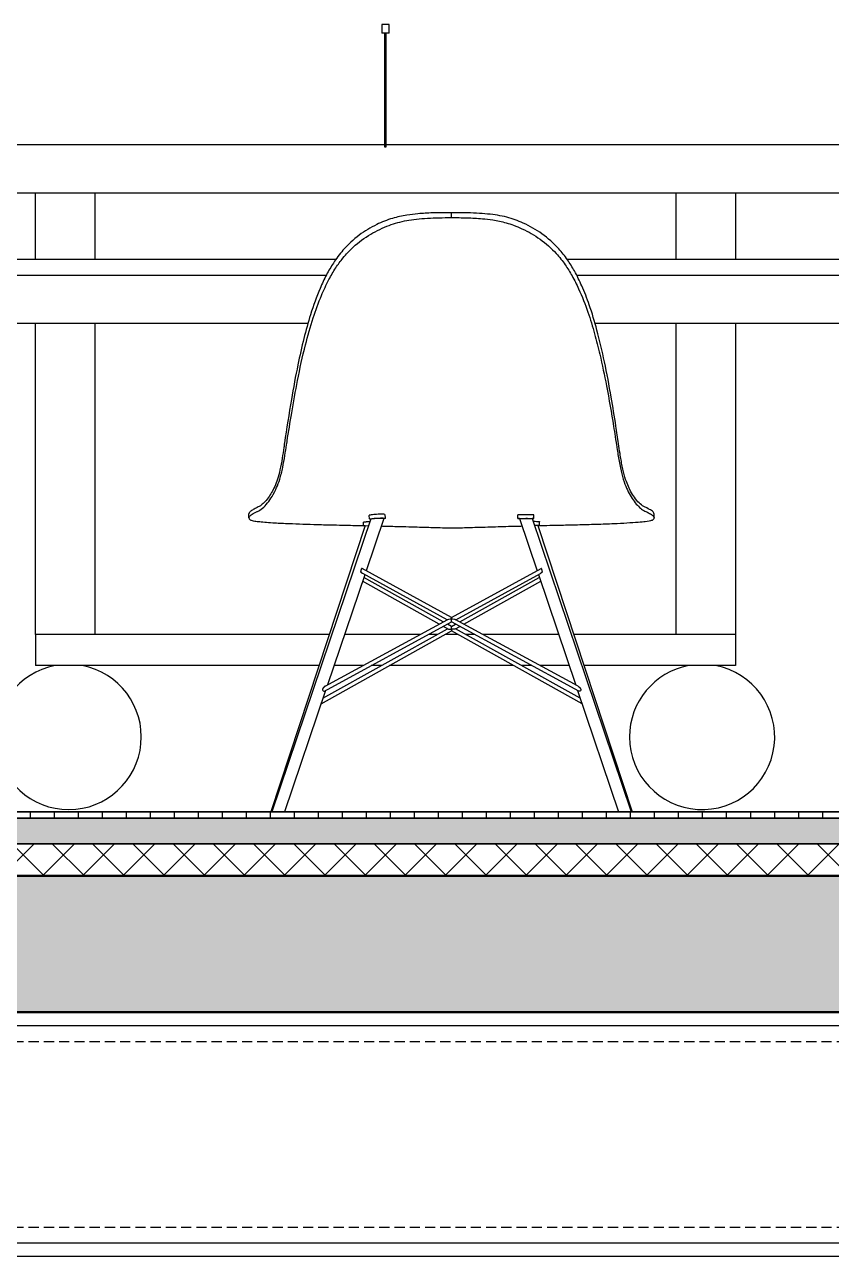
# Model space of a CAD drawing. Header units: millimetres. Extents: x 0 to 18896, y 0 to 22137.
# Drawn here: x 14775 to 15783, y 16255 to 17793 of the extents above; entities that cross this region are included whole.
import ezdxf

# ---------------------------------------------------------------- set-up
doc = ezdxf.new("R2010")
doc.units = ezdxf.units.MM
doc.linetypes.add('DASHED', pattern=[19.05, 12.7, -6.35])
for name, color, linetype in [('Background_0', 7, 'Continuous'), ('Boundary_Floor_ Ceramic Tiles', 7, 'Continuous'), ('Boundary_Insulation_ Extruded Polystyrene', 42, 'Continuous'), ('Boundary_Screed', 7, 'Continuous'), ('Fill_Concrete_ Reinforced', 85, 'Continuous'), ('Fill_Floor_ Ceramic Tiles', 251, 'Continuous'), ('Fill_Insulation_ Extruded Polystyrene', 42, 'Continuous'), ('Fill_Screed', 251, 'Continuous')]:
    doc.layers.add(name, color=color, linetype=linetype)
for name, color, linetype, lineweight in [('Background_Concrete_ Reinforced', 7, 'Continuous', 9), ('Background_Floor_ Ceramic Tiles', 7, 'Continuous', 9), ('Background_Insulation_ Extruded Polystyrene', 7, 'Continuous', 9), ('Background_Screed', 7, 'Continuous', 9), ('Boundary_Concrete_ Reinforced', 99, 'Continuous', 50)]:
    doc.layers.add(name, color=color, linetype=linetype, lineweight=lineweight)
doc.layers.add('BIM_ROOM_LINES', color=7, linetype='Continuous', plot=False)

# ---------------------------------------------------------------- blocks, each defined once
blk = doc.blocks.new('Section Plane (1)__section__MainBuilding.dwg__param__0%7Cnone', base_point=(21562.4, -14674.7))
at = {"layer": 'Fill_Concrete_ Reinforced', "extrusion": (4.08328e-31, -1.88221e-28, -1)}
h = blk.add_hatch(dxfattribs=at)
h.set_pattern_fill('CONCRETE1', color=256, scale=10, angle=15, style=0)
h.set_pattern_definition([(15, (-21562.4, -14674.7), (143.684, 248.8682), [25.4, -177.8]), (105, (-21562.4, -14674.7), (-248.8682, 143.684), [25.4, -177.8]), (150, (-21537.87, -14668.13), (-196.2761, -52.592), [35.921, -251.4472]), (15, (-21567.45, -14557.73), (143.684, 248.8682), [25.4, -177.8]), (60, (-21551.9, -14566.71), (-52.592, 196.2761), [17.9605, -269.4077]), (150, (-21551.9, -14566.71), (-196.2761, -52.592), [17.9605, -269.4077]), (15, (-21507, -14488.94), (143.684, 248.8682), [35.921, -167.279]), (60, (-21507, -14488.94), (-52.592, 196.2761), [25.4, -261.9682]), (150, (-21472.3, -14479.64), (-196.2761, -52.592), [25.4, -261.9682]), (105, (-21440.6, -14589.48), (-248.8682, 143.684), [25.4, -177.8]), (60, (-21440.61, -14589.48), (-52.592, 196.2761), [17.9605, -269.4077]), (150, (-21431.63, -14573.93), (-196.2761, -52.592), [17.9605, -269.4077]), (15, (-21551.01, -14619.07), (143.684, 248.8682), [12.7, -170.18]), (15, (-21416.95, -14530.55), (143.684, 248.8682), [12.7, -170.18]), (105, (-21484.86, -14522.45), (-248.8682, 143.684), [12.7, -170.18]), (150, (-21430.75, -14626.28), (-196.2761, -52.592), [17.9605, -269.4077]), (150, (-21552.77, -14514.35), (-196.2761, -52.592), [17.9605, -269.4077]), (60, (-21487.65, -14585.65), (-52.592, 196.2761), [17.9605, -269.4077]), (105, (-21501.5, -14632.1), (-248.8682, 143.684), [3.175, -200.025]), (105, (-21514.5, -14546.83), (-248.8682, 143.684), [3.175, -200.025]), (105, (-21431.53, -14488.44), (-248.8682, 143.684), [3.175, -200.025]), (105, (-21400.52, -14591.89), (-248.8682, 143.684), [3.175, -200.025])])
h.paths.add_polyline_path([(-21382.4, -1924.7), (-6434.4, -1924.7), (-6434.4, -1754.7), (-21242.4, -1754.7), (-21382.4, -1754.7)])
at = {"layer": 'Fill_Floor_ Ceramic Tiles', "extrusion": (-3.37819e-32, -4.48506e-26, -1)}
h = blk.add_hatch(dxfattribs=at)
h.set_pattern_fill('_USER', color=256, scale=30, angle=90, style=0, pattern_type=0)
h.set_pattern_definition([(90, (-21562.4, -14674.708), (-30, -1e-13), [])])
h.paths.add_polyline_path([(-6434.4, -1674.7), (-21242.4, -1674.7), (-21242.4, -1682.7), (-6434.4, -1682.7)])
at = {"layer": 'Fill_Insulation_ Extruded Polystyrene', "extrusion": (-3.37819e-32, -3.28422e-27, -1)}
h = blk.add_hatch(dxfattribs=at)
h.set_pattern_fill('INSULATION', color=256, scale=10, style=0)
h.set_pattern_definition([(45, (-21562.4, -14674.71), (-25.14472, 25.14472), []), (135, (-21562.4, -14674.71), (-25.14472, -25.14472), [])])
h.paths.add_polyline_path([(-6434.4, -1714.7), (-21242.4, -1714.7), (-21242.4, -1754.7), (-6434.4, -1754.7)])
at = {"layer": 'Fill_Screed', "extrusion": (-3.37819e-32, -2.71274e-27, -1)}
h = blk.add_hatch(dxfattribs=at)
h.set_pattern_fill('SCREED', color=256, scale=10, angle=15, style=0)
h.set_pattern_definition([(15, (-21562.4, -14674.71), (457.8203, 254.15265), [-63.5, 0, -190.5, 0]), (15, (-21564.04, -14668.57), (457.8203, 254.15265), [-25.4, 0, -88.9, 0, -45.72, 0, -190.5, 0]), (15, (-21565.69, -14662.44), (457.8203, 254.15265), [-12.7, 0, -63.5, 0, -63.5, 0, -139.7, 0, -45.72, 0]), (15, (-21567.33, -14656.31), (457.8203, 254.15265), [-45.72, 0, -203.2, 0]), (15, (-21568.97, -14650.17), (457.8203, 254.15265), [-152.4, 0, -152.4, 0]), (15, (-21570.62, -14644.04), (457.8203, 254.15265), [-215.9, 0]), (15, (-21572.26, -14637.91), (457.8203, 254.15265), [-63.5, 0, -279.4, 0]), (15, (-21573.9, -14631.77), (457.8203, 254.15265), [-88.9, 0, -50.8, 0]), (15, (-21575.55, -14625.64), (457.8203, 254.15265), [-127, 0]), (15, (-21578.84, -14613.37), (457.8203, 254.15265), [-17.78, 0, -190.5, 0, -114.3, 0]), (15, (-21580.48, -14607.24), (457.8203, 254.15265), [-25.4, 0, -2.54, 0, -63.5, 0]), (15, (-21582.12, -14601.1), (457.8203, 254.15265), [-12.7, 0, -165.1, 0, -190.5, 0]), (15, (-21583.77, -14594.97), (457.8203, 254.15265), [-127, 0]), (15, (-21585.41, -14588.84), (457.8203, 254.15265), [-63.5, 0, -266.7, 0]), (15, (-21588.7, -14576.57), (457.8203, 254.15265), [-304.8, 0]), (15, (-21590.34, -14570.44), (457.8203, 254.15265), [-63.5, 0, -5.08, 0, -88.9, 0]), (15, (-21591.98, -14564.3), (457.8203, 254.15265), [-17.78, 0, -127, 0, -50.8, 0, -88.9, 0, -101.6, 0]), (15, (-21593.63, -14558.17), (457.8203, 254.15265), [-38.1, 0, -50.8, 0, -127, 0, -5.08, 0, -63.5, 0]), (15, (-21595.27, -14552.04), (457.8203, 254.15265), [-127, 0])])
h.paths.add_polyline_path([(-6434.4, -1682.7), (-21242.4, -1682.7), (-21242.4, -1714.7), (-6434.4, -1714.7)])
at = {"linetype": 'DASHED'}
for p, q in [((18143, -932.7), (18143, -926.5)), ((14871.4, -1961.3), (20982.4, -1961.3)), ((14871.4, -2193.1), (20982.4, -2193.1))]:
    blk.add_line(p, q, dxfattribs=at)
blk.add_line((2834.4, -1674.7), (21730.4, -1674.7))
blk.add_line((2834.4, -1674.7), (21730.4, -1674.7))
at = {"layer": 'Background_0'}
for p, q in [((18064.9, -691.7), (18055.9, -691.7)), ((18055.9, -691.7), (18055.9, -702.5)), ((18064.9, -702.5), (18064.9, -691.7)), ((18059.3, -702.5), (18055.9, -702.5)), ((18061.5, -702.5), (18059.3, -702.5)), ((18059.3, -702.5), (18059.3, -844.1)), ((18064.9, -702.5), (18061.5, -702.5)), ((18061.5, -844.1), (18061.5, -702.5)), ((18059.3, -841.7), (16690.4, -841.7)), ((18059.3, -844.1), (18061.5, -844.1)), ((19430.4, -841.7), (18061.5, -841.7)), ((16690.4, -901.7), (19430.4, -901.7)), ((17623.1, -984.7), (17623.1, -901.7)), ((17697.6, -984.7), (17697.6, -901.7)), ((18423.2, -901.7), (18423.2, -984.7)), ((18497.7, -901.7), (18497.7, -984.7)), ((17487.4, -984.7), (17998.5, -984.7)), ((18287.4, -984.7), (18798.5, -984.7)), ((17499.5, -1004.7), (17986.4, -1004.7)), ((18299.5, -1004.7), (18786.4, -1004.7)), ((17963.6, -1064.7), (17522.4, -1064.7)), ((17623.1, -1453.1), (17623.1, -1064.7)), ((17697.6, -1453.1), (17697.6, -1064.7)), ((18763.6, -1064.7), (18322.4, -1064.7)), ((18423.2, -1064.7), (18423.2, -1453.1)), ((18497.7, -1064.7), (18497.7, -1453.1)), ((17889.9, -1307.5), (17889.9, -1302.5)), ((18040.4, -1308.9), (18040.2, -1304.5)), ((18060.3, -1308), (18060.1, -1303.4)), ((18225.8, -1308.4), (18225.8, -1303.9)), ((18245.8, -1308.4), (18245.8, -1303.9)), ((18396, -1307.5), (18396, -1302.5)), ((18035.1, -1317.3), (17917.2, -1674.7)), ((18042.3, -1308.8), (17918.5, -1674.7)), ((18033.1, -1317.4), (18032.9, -1312.9)), ((18033.1, -1317.4), (18039.5, -1317.1)), ((18035.1, -1317.3), (18035.1, -1317.3)), ((18058.4, -1308.2), (18036.2, -1373.7)), ((18227.9, -1308.5), (18250, -1373.6)), ((18243.7, -1308.4), (18367.6, -1674.7)), ((18250.8, -1317), (18368.7, -1674.7)), ((18252.9, -1316.9), (18252.9, -1312.4)), ((18034.6, -1378.5), (17988, -1516.1)), ((18143, -1431.8), (18031.2, -1371)), ((18137.7, -1434.7), (18032, -1377.2)), ((18132.7, -1437.4), (18033.4, -1382)), ((18143, -1431.8), (18255, -1370.9)), ((18148.2, -1434.7), (18254.2, -1377)), ((18153.2, -1437.4), (18252.7, -1381.9)), ((18251.6, -1378.4), (18298.2, -1516.3)), ((18127.5, -1440.2), (18031.8, -1386.8)), ((18158.4, -1440.2), (18254.4, -1386.7)), ((17984.3, -1523.8), (18143, -1437.5)), ((17985.1, -1517.7), (18138.3, -1434.4)), ((18138.2, -1446.1), (18132.7, -1443.1)), ((18143, -1443.1), (18137.9, -1440.3)), ((18143, -1434.7), (18143, -1433.8)), ((18301.9, -1524), (18143, -1437.5)), ((18143, -1443.1), (18148, -1440.3)), ((18143, -1445.7), (18143, -1443.1)), ((18143, -1446.7), (18143, -1445.7)), ((18301.1, -1517.8), (18147.7, -1434.4)), ((18147.8, -1446.1), (18153.2, -1443.1)), ((17697.6, -1453.1), (17623.1, -1453.1)), ((17623.1, -1453.1), (17623.1, -1492)), ((17990.3, -1453.1), (17623.1, -1453.1)), ((17980.1, -1539.6), (18143, -1448.8)), ((17982.4, -1532.6), (18137.8, -1446)), ((18103.9, -1453.1), (18009.3, -1453.1)), ((18125, -1453.1), (18114.3, -1453.1)), ((18150.7, -1453.1), (18135.3, -1453.1)), ((18143, -1446.7), (18143, -1448.8)), ((18306.2, -1539.8), (18143, -1448.8)), ((18303.8, -1532.7), (18148.1, -1446)), ((18171.6, -1453.1), (18160.9, -1453.1)), ((18276.8, -1453.1), (18182.1, -1453.1)), ((18497.7, -1453.1), (18295.7, -1453.1)), ((18497.7, -1453.1), (18423.2, -1453.1)), ((18497.7, -1453.1), (18497.7, -1492)), ((17977.5, -1492), (17623.1, -1492)), ((18032.4, -1492), (17996.2, -1492)), ((18055.3, -1492), (18042.8, -1492)), ((18220.4, -1492), (18065.5, -1492)), ((18243.1, -1492), (18230.7, -1492)), ((18290, -1492), (18253.6, -1492)), ((18497.7, -1492), (18308.5, -1492)), ((17985.7, -1523.1), (17934.4, -1674.7)), ((18300.6, -1523.2), (18351.8, -1674.7)), ((14871.4, -1941.4), (20982.4, -1941.4)), ((14871.4, -2213), (20982.4, -2213)), ((20982.4, -2229.7), (14871.4, -2229.7))]:
    blk.add_line(p, q, dxfattribs=at)
for centre, radius, start, end in [((18057.2, -1319.5), 16.4, 80.6382, 91.8221), ((18233.3, -1447.3, 0), 143.7, 89.0027, 92.9917), ((17664.7, -1581.1), 90.7, 100.7166, 79.2834), ((18456.1, -1581.1), 90.7, 180, 79.2834), ((18456.1, -1581.1), 90.7, 100.7166, 180), ((17983.6, -1521.9), 2.01, 195.6774, 242.7041), ((17983.6, -1522.3), 1.63, 236.4682, 296.1677)]:
    blk.add_arc(centre, radius, start, end, dxfattribs=at)
at = {"layer": 'Background_0', "extrusion": (0, 0, -1)}
for centre, radius, start, end in [((-18246.9, -1365.7), 13.5, 223.916, 237.2651), ((-18302.6, -1522.1), 1.99, 195.5709, 243.4486)]:
    blk.add_arc(centre, radius, start, end, dxfattribs=at)
for centre, major_axis, ratio, start_param, end_param in [((18050.4, -1308.5), (-9.99, -0.45), 0.069694, 0.002953, 3.141584), ((18050.4, -1308.5), (-9.99, -0.45), 0.069694, 5.674171, 6.283177), ((18050.4, -1308.5), (-9.99, -0.45), 0.069694, 6.283177, 6.286139), ((18050.4, -1308.5), (-8.01, -0.3), 0.068313, 0.024145, 0.668976), ((18050.4, -1308.5), (-8.01, -0.3), 0.068313, 0.668976, 2.309457), ((18050.4, -1308.5), (-8.01, -0.3), 0.068313, 8.592642, 9.449264), ((18050.4, -1308.5), (-9.99, -0.45), 0.069694, 3.144546, 3.804795), ((18050.4, -1308.5), (-9.99, -0.45), 0.069694, 3.141584, 3.144546), ((18242.9, -1316.9), (10, 0), 0.044485, 5.081654, 6.283185), ((18242.9, -1316.9), (7.91, -0.04), 0.044833, 5.191739, 5.433654), ((18242.9, -1316.9), (7.91, -0.04), 0.044833, 5.433654, 6.267698), ((18242.9, -1316.9), (10, 0), 0.044485, 0, 0.645933), ((18143, -1446), (-4.96, 0), 0.150863, 4.364201, 4.712389), ((18143, -1446), (-4.96, 0), 0.150863, 3.406298, 4.364201)]:
    blk.add_ellipse(centre, major_axis=major_axis, ratio=ratio, start_param=start_param, end_param=end_param, dxfattribs=at)
at = {"layer": 'Background_0', "extrusion": (1.81899e-13, -3.61657e-19, -1)}
for start_param, end_param in [(6.283185, 7.853825), (5.617433, 6.283185), (1.570639, 3.141592), (3.141592, 3.790223)]:
    blk.add_ellipse((18235.8, -1308.4), major_axis=(-10, 0), ratio=0.02531, start_param=start_param, end_param=end_param, dxfattribs=at)
at = {"layer": 'Background_0', "extrusion": (-3.25231e-13, -9.41481e-16, -1)}
for start_param, end_param in [(3.145516, 3.990811), (3.990811, 5.491922), (5.491922, 6.275773)]:
    blk.add_ellipse((18235.8, -1308.4), major_axis=(7.91, 0.02), ratio=0.025509, start_param=start_param, end_param=end_param, dxfattribs=at)
at = {"layer": 'Background_0', "extrusion": (3.67063e-13, -4.42831e-18, -1)}
for start_param, end_param in [(0.326861, 1.222532), (1.222532, 1.57072)]:
    blk.add_ellipse((18143, -1434.7), major_axis=(-4.96, 0), ratio=0.184074, start_param=start_param, end_param=end_param, dxfattribs=at)
at = {"layer": 'Background_0', "extrusion": (-3.67007e-13, 4.42763e-18, -1)}
for start_param, end_param in [(4.712313, 5.0605), (5.0605, 5.956324)]:
    blk.add_ellipse((18143, -1434.7), major_axis=(4.96, 0), ratio=0.184074, start_param=start_param, end_param=end_param, dxfattribs=at)
at = {"layer": 'Background_0'}
for start_param, end_param in [(0.264708, 1.222609), (1.222609, 1.570796)]:
    blk.add_ellipse((18143, -1446), major_axis=(-4.96, 0), ratio=0.150863, start_param=start_param, end_param=end_param, dxfattribs=at)
for points, degree, knots in [([(18143, -926.5), (18135.1, -926.5), (18127.2, -926.6), (18113.2, -927), (18107.1, -927.4), (18096.5, -928.3), (18091.9, -928.8), (18081.1, -930.5), (18075.1, -931.8), (18065.7, -934.6), (18062.4, -935.7), (18055.9, -938.3), (18052.6, -939.8), (18041.8, -945.1), (18034.5, -949.5), (18020.2, -960.1), (18013.5, -966.4), (18003, -978.4), (17999.1, -983.7), (17992.3, -994.1), (17989.4, -999), (17983.9, -1009.6), (17981.2, -1015.3), (17974.3, -1031.6), (17970.4, -1042.6), (17963.8, -1063.6), (17961, -1073.5), (17955.8, -1094.3), (17953.3, -1105.3), (17948.1, -1130.6), (17945.4, -1145.2), (17939.9, -1177.6), (17937, -1196.1), (17934, -1216.1), (17933.8, -1218), (17932.8, -1224.3), (17932.2, -1228.8), (17930.6, -1238.1), (17929.7, -1243), (17927.7, -1251.8), (17926.6, -1255.7), (17924.4, -1262.7), (17923.3, -1265.5), (17920.8, -1271.1), (17919.5, -1273.6), (17916.7, -1278.4), (17915.3, -1280.6), (17912.2, -1284.8), (17910.6, -1286.8), (17907.3, -1290.1), (17905.7, -1291.4), (17902.3, -1293.7), (17900.6, -1294.4), (17897.2, -1296.1), (17895.5, -1297), (17892.7, -1298.7), (17891.6, -1299.6), (17890.2, -1301.1), (17889.9, -1301.8), (17889.9, -1302.5)], 3, [383.276474, 383.276474, 383.276474, 383.276474, 402.629116, 402.629116, 417.630739, 417.630739, 429.10082, 429.10082, 444.569207, 444.569207, 453.604736, 453.604736, 462.491732, 462.491732, 484.954589, 484.954589, 509.767044, 509.767044, 527.669428, 527.669428, 542.736363, 542.736363, 559.281878, 559.281878, 588.879086, 588.879086, 614.52004, 614.52004, 642.359306, 642.359306, 678.38647, 678.38647, 723.538373, 723.538373, 728.333133, 728.333133, 739.920419, 739.920419, 752.979127, 752.979127, 764.482615, 764.482615, 774.763256, 774.763256, 785.406674, 785.406674, 797.069569, 797.069569, 811.047364, 811.047364, 826.942014, 826.942014, 847.219667, 847.219667, 875.408378, 875.408378, 910.089673, 910.089673, 946.041088, 946.041088, 946.041088, 946.041088]), ([(17889.9, -1307.5), (17889.9, -1307.3), (17890, -1307), (17890.3, -1305.9), (17891.2, -1304.9), (17894.1, -1302.8), (17895.9, -1301.7), (17899, -1300.2), (17899.5, -1300), (17900.2, -1299.7), (17900.2, -1299.6), (17900.4, -1299.5), (17900.6, -1299.5), (17902.5, -1298.5), (17904.6, -1297.4), (17908.9, -1293.8), (17911, -1291.7), (17915, -1286.7), (17916.9, -1284), (17920.8, -1277.6), (17922.7, -1274), (17925.9, -1266.6), (17927.2, -1263.2), (17929.8, -1254.7), (17931, -1249.7), (17933.1, -1239.7), (17934, -1234.7), (17935.5, -1225.2), (17936.2, -1220.6), (17937, -1215.3), (17937.2, -1214), (17937.5, -1212.5), (17937.5, -1212.1), (17939.4, -1200.1), (17941.3, -1188.2), (17945.6, -1163.1), (17948, -1149.4), (17953.6, -1121.2), (17956.8, -1106.2), (17963.4, -1080.2), (17966.6, -1068.9), (17973.3, -1048.4), (17976.7, -1038.9), (17983.3, -1023.1), (17986.4, -1016.4), (17992.4, -1005), (17995.3, -1000.1), (18001.2, -991.1), (18004.2, -987), (18011.3, -978.3), (18015.6, -973.7), (18026.9, -963.4), (18034.1, -958), (18049.3, -949), (18057, -945.4), (18068.6, -941.1), (18072.2, -939.9), (18079.5, -937.9), (18083.2, -937), (18094.5, -934.9), (18103, -933.9), (18117.8, -933.1), (18122.5, -932.9), (18132.5, -932.7), (18137.7, -932.7), (18143, -932.7)], 3, [0, 0, 0, 0, 16.774971, 16.774971, 78.782286, 78.782286, 129.035123, 129.035123, 139.52557, 139.52557, 140.802083, 140.802083, 143.146292, 143.146292, 175.510169, 175.510169, 202.074531, 202.074531, 223.753634, 223.753634, 245.593825, 245.593825, 262.461404, 262.461404, 283.362263, 283.362263, 302.915278, 302.915278, 320.195287, 320.195287, 325.39416, 325.39416, 326.720673, 326.720673, 375.039401, 375.039401, 430.312959, 430.312959, 491.824223, 491.824223, 539.65434, 539.65434, 581.064169, 581.064169, 611.255714, 611.255714, 635.153464, 635.153464, 656.499014, 656.499014, 683.150826, 683.150826, 721.179013, 721.179013, 756.455978, 756.455978, 771.557062, 771.557062, 786.801083, 786.801083, 817.142405, 817.142405, 831.261399, 831.261399, 847.018802, 847.018802, 847.018802, 847.018802]), ([(18396, -1302.5), (18396, -1302.2), (18396, -1301.9), (18395.5, -1300.7), (18394.5, -1299.7), (18391.4, -1297.5), (18389.5, -1296.4), (18385.8, -1294.7), (18384.5, -1294.1), (18381.4, -1292.2), (18379.5, -1290.9), (18375.5, -1287), (18373.6, -1284.7), (18370, -1279.7), (18368.4, -1277.1), (18365.5, -1271.8), (18364.3, -1269.3), (18362, -1263.9), (18360.9, -1260.8), (18358.4, -1252.5), (18357.3, -1247.9), (18355.3, -1237.9), (18354.4, -1232.6), (18352.9, -1223.2), (18352.3, -1218.8), (18350.7, -1207.6), (18349.6, -1200.3), (18346.6, -1181), (18344.6, -1168.9), (18340, -1142.2), (18337.2, -1127.2), (18331.3, -1099.3), (18328.2, -1086.1), (18321.8, -1062.4), (18318.7, -1051.9), (18312.3, -1033.6), (18309.2, -1025.6), (18303, -1011.6), (18300, -1005.3), (18293.9, -994.5), (18291, -989.8), (18284.5, -980.5), (18280.9, -975.9), (18270.6, -964.6), (18263.7, -958.4), (18248.7, -947.7), (18240.9, -943.3), (18229.3, -938), (18226, -936.6), (18219.1, -934.2), (18215.6, -933.1), (18208.2, -931.2), (18204.3, -930.4), (18192.7, -928.5), (18184.2, -927.7), (18169.2, -926.9), (18164.2, -926.8), (18153.9, -926.6), (18148.4, -926.5), (18143, -926.5)], 3, [0, 0, 0, 0, 30.116211, 30.116211, 116.24463, 116.24463, 184.619729, 184.619729, 215.204831, 215.204831, 251.953263, 251.953263, 283.369053, 283.369053, 308.280381, 308.280381, 327.664931, 327.664931, 345.605116, 345.605116, 365.132319, 365.132319, 385.949243, 385.949243, 401.851433, 401.851433, 431.599681, 431.599681, 480.272942, 480.272942, 540.623816, 540.623816, 595.255091, 595.255091, 640.108982, 640.108982, 674.83996, 674.83996, 704.490557, 704.490557, 727.943276, 727.943276, 753.428344, 753.428344, 793.957, 793.957, 832.069956, 832.069956, 846.964115, 846.964115, 861.735705, 861.735705, 877.575022, 877.575022, 907.980435, 907.980435, 922.757199, 922.757199, 939.087915, 939.087915, 939.087915, 939.087915]), ([(18143, -932.7), (18149.4, -932.7), (18155.9, -932.7), (18168.8, -933.1), (18175.2, -933.4), (18185.9, -934.4), (18190.2, -934.9), (18200.2, -936.4), (18205.7, -937.6), (18214.4, -940.1), (18217.5, -941.1), (18224.1, -943.6), (18227.6, -945), (18239, -950.2), (18246.6, -954.6), (18261, -964.9), (18267.7, -970.9), (18277.9, -982), (18281.6, -986.7), (18288.1, -996), (18291, -1000.7), (18296.6, -1010.7), (18299.3, -1016.1), (18306.1, -1031), (18310, -1040.9), (18316.5, -1059.7), (18319.2, -1068.7), (18324.1, -1086.2), (18326.3, -1094.7), (18331.3, -1116.3), (18334.1, -1129.6), (18339.8, -1159.4), (18342.7, -1176.6), (18346.1, -1197.5), (18346.8, -1201.7), (18348.3, -1211.4), (18349, -1215.8), (18349.5, -1219.3), (18349.6, -1219.6), (18350.1, -1222.8), (18350.5, -1225.6), (18351.9, -1234.1), (18352.9, -1239.8), (18355.1, -1250.1), (18356.2, -1254.8), (18359, -1264), (18360.4, -1267.5), (18364.5, -1276.7), (18367.8, -1282.3), (18373, -1289.4), (18374.8, -1291.4), (18378.4, -1295.1), (18380.2, -1296.4), (18383.8, -1298.8), (18385.5, -1299.5), (18387.8, -1300.6), (18388.6, -1301), (18390.1, -1301.8), (18390.9, -1302.3), (18393.2, -1303.7), (18394.3, -1304.5), (18395.7, -1306.1), (18396, -1306.8), (18396, -1307.5)], 3, [282.727947, 282.727947, 282.727947, 282.727947, 289.110232, 289.110232, 295.496609, 295.496609, 299.779464, 299.779464, 305.656383, 305.656383, 309.095157, 309.095157, 313.087359, 313.087359, 322.415361, 322.415361, 332.352268, 332.352268, 338.870701, 338.870701, 344.816047, 344.816047, 351.33388, 351.33388, 362.315717, 362.315717, 371.960338, 371.960338, 380.973461, 380.973461, 394.603538, 394.603538, 411.811947, 411.811947, 416.202592, 416.202592, 421.800343, 421.800343, 422.344421, 422.344421, 427.617923, 427.617923, 438.108434, 438.108434, 447.500739, 447.500739, 457.742354, 457.742354, 480.20574, 480.20574, 492.48786, 492.48786, 506.484442, 506.484442, 523.905721, 523.905721, 533.652194, 533.652194, 545.585828, 545.585828, 574.876677, 574.876677, 605.095063, 605.095063, 605.095063, 605.095063]), ([(18056.7, -1303.1), (18056.2, -1303.1), (18055.7, -1303.1), (18054, -1303.1), (18052.7, -1303.1), (18050.1, -1303.2), (18048.8, -1303.3), (18046.4, -1303.5), (18045.2, -1303.6), (18043.1, -1303.8), (18042.2, -1303.9), (18041, -1304.1), (18040.6, -1304.2), (18040.2, -1304.4), (18040.2, -1304.4), (18040.2, -1304.5)], 3, [40.11391, 40.11391, 40.11391, 40.11391, 41.984192, 41.984192, 45.995002, 45.995002, 49.873612, 49.873612, 53.644687, 53.644687, 57.625492, 57.625492, 60.91708, 60.91708, 63.001634, 63.001634, 63.001634, 63.001634]), ([(18059.9, -1303.3), (18059.9, -1303.3), (18059.9, -1303.3), (18060, -1303.3), (18060, -1303.3), (18060.1, -1303.4), (18060.1, -1303.4), (18060.1, -1303.4), (18060.1, -1303.4), (18060.1, -1303.4)], 5, [56.004519, 56.004519, 56.004519, 56.004519, 56.004519, 56.004519, 56.714878, 56.714878, 56.714878, 56.714878, 58.30743, 58.30743, 58.30743, 58.30743, 58.30743, 58.30743]), ([(18245.8, -1303.9), (18245.8, -1303.8), (18245.7, -1303.8), (18245.2, -1303.8), (18244.6, -1303.8), (18243.1, -1303.7), (18242.1, -1303.7), (18240, -1303.7), (18239, -1303.7), (18237.2, -1303.7), (18236.5, -1303.7), (18235.8, -1303.7)], 3, [40.11391, 40.11391, 40.11391, 40.11391, 42.74035, 42.74035, 46.511424, 46.511424, 50.49223, 50.49223, 53.783817, 53.783817, 55.868372, 55.868372, 55.868372, 55.868372]), ([(18035, -1317.6), (18026.8, -1317.5), (18018.7, -1317.3), (18005.6, -1317), (18000.6, -1316.9), (17988.9, -1316.6), (17982.3, -1316.5), (17963.2, -1316), (17951.2, -1315.5), (17933.8, -1314.8), (17927.8, -1314.5), (17914.9, -1313.7), (17908.2, -1313.2), (17901, -1312.5), (17898.9, -1312.3), (17894.7, -1311.5), (17893.3, -1311.1), (17891.8, -1310.4), (17891.4, -1310.1), (17890.8, -1309.5), (17890.6, -1309.2), (17890.1, -1308.5), (17889.9, -1308), (17889.9, -1307.5)], 3, [847.018802, 847.018802, 847.018802, 847.018802, 883.445264, 883.445264, 906.370675, 906.370675, 936.799202, 936.799202, 996.241044, 996.241044, 1029.617829, 1029.617829, 1075.984772, 1075.984772, 1098.408297, 1098.408297, 1128.450648, 1128.450648, 1155.239938, 1155.239938, 1175.292592, 1175.292592, 1214.211182, 1214.211182, 1214.211182, 1214.211182]), ([(18041.1, -1312.4), (18040.3, -1312.5), (18039.1, -1312.5), (18037.6, -1312.6), (18036.4, -1312.7), (18034.9, -1312.8), (18033.7, -1312.8), (18032.9, -1312.9)], 3, [26.174862, 26.174862, 26.174862, 26.174862, 30.157447, 32.14874, 34.140032, 36.131325, 40.11391, 40.11391, 40.11391, 40.11391]), ([(18143, -1320.5), (18141.1, -1320.5), (18139.2, -1320.5), (18135.6, -1320.4), (18133.6, -1320.3), (18127.8, -1320.2), (18124, -1320.1), (18112.6, -1319.7), (18105, -1319.5), (18092.4, -1319.1), (18087.3, -1319), (18075.5, -1318.7), (18068.8, -1318.5), (18059.7, -1318.2), (18057.4, -1318.2), (18055, -1318.1)], 3, [1243.644907, 1243.644907, 1243.644907, 1243.644907, 1253.980061, 1253.980061, 1262.923837, 1262.923837, 1279.470871, 1279.470871, 1312.458797, 1312.458797, 1334.464031, 1334.464031, 1363.946137, 1363.946137, 1373.961232, 1373.961232, 1373.961232, 1373.961232]), ([(18231.2, -1318.1), (18228.8, -1318.2), (18226.4, -1318.2), (18215.4, -1318.5), (18206.7, -1318.8), (18189.4, -1319.3), (18180.7, -1319.5), (18165.1, -1320), (18158.2, -1320.2), (18147.9, -1320.5), (18145.4, -1320.5), (18143, -1320.5)], 3, [0, 0, 0, 0, 4.827805, 4.827805, 22.888659, 22.888659, 40.965372, 40.965372, 55.29218, 55.29218, 62.635253, 62.635253, 62.635253, 62.635253]), ([(18244.9, -1311.9), (18245.8, -1311.9), (18246.7, -1311.9), (18248.6, -1311.9), (18249.6, -1312), (18250.4, -1312)], 3, [0, 0, 0, 0, 2.820209, 2.820209, 6.556742, 6.556742, 6.556742, 6.556742]), ([(18250.4, -1312), (18250.8, -1312), (18251.2, -1312.1), (18252.2, -1312.2), (18252.6, -1312.2), (18252.8, -1312.3), (18252.9, -1312.3), (18252.9, -1312.4)], 3, [55.866795, 55.866795, 55.866795, 55.866795, 57.737077, 57.737077, 61.747887, 61.747887, 63.001634, 63.001634, 63.001634, 63.001634]), ([(18396, -1307.5), (18396, -1307.9), (18395.9, -1308.3), (18395.4, -1309.2), (18395, -1309.6), (18394.6, -1310), (18394.4, -1310.2), (18393.9, -1310.6), (18393.4, -1310.8), (18391.3, -1311.5), (18389, -1312), (18382.8, -1312.8), (18380, -1313), (18368, -1313.9), (18357.3, -1314.5), (18338.8, -1315.4), (18331.5, -1315.6), (18316.2, -1316.1), (18308.3, -1316.3), (18295.3, -1316.7), (18290.3, -1316.8), (18278.8, -1317), (18272.4, -1317.2), (18260.9, -1317.4), (18256, -1317.5), (18251, -1317.6)], 3, [76.426732, 76.426732, 76.426732, 76.426732, 96.329596, 96.329596, 116.925232, 116.925232, 125.375261, 125.375261, 140.70779, 140.70779, 168.910009, 168.910009, 182.887132, 182.887132, 212.029788, 212.029788, 229.632448, 229.632448, 247.330886, 247.330886, 258.273485, 258.273485, 272.133361, 272.133361, 282.727947, 282.727947, 282.727947, 282.727947]), ([(18029.7, -1373.1), (18029.7, -1373.2), (18029.7, -1373.2), (18029.7, -1373.4), (18029.6, -1373.5), (18029.6, -1373.9), (18029.5, -1374), (18029.5, -1374.3), (18029.5, -1374.5), (18029.4, -1374.7), (18029.4, -1374.9), (18029.4, -1375)], 3, [12.592736, 12.592736, 12.592736, 12.592736, 12.666663, 12.666663, 13.153149, 13.153149, 13.639635, 13.639635, 14.116646, 14.116646, 14.584238, 14.584238, 14.584238, 14.584238]), ([(18032, -1377.2), (18032, -1377.1), (18031.9, -1377.1), (18031.9, -1377.1), (18031.8, -1377), (18031.6, -1376.9), (18031.5, -1376.8), (18031.4, -1376.7), (18030.9, -1376.4), (18030.6, -1376.1), (18030.2, -1375.7), (18029.8, -1375.4), (18029.4, -1375), (18029.4, -1375), (18029.4, -1375), (18029.4, -1375), (18029.4, -1375)], 5, [-6.629642, -6.629642, -6.629642, -6.629642, -6.629642, -6.629642, -6.450575, -6.450575, -6.450575, -5.644434, -5.644434, -5.644434, -5.644434, -3.249881, -3.249881, -3.249881, -3.249881, -3.172421, -3.172421, -3.172421, -3.172421, -3.172421, -3.172421]), ([(18030, -1372.3), (18029.9, -1372.4), (18029.9, -1372.6), (18029.8, -1372.9), (18029.8, -1373), (18029.7, -1373.1)], 3, [14.5842378, 14.5842378, 14.5842378, 14.5842378, 15.0707239, 15.0707239, 15.4832834, 15.4832834, 15.4832834, 15.4832834]), ([(18030.8, -1370.8), (18030.8, -1370.8), (18030.8, -1370.8), (18030.7, -1370.9), (18030.6, -1370.9), (18030.6, -1371), (18030.5, -1371.1), (18030.4, -1371.3), (18030.4, -1371.4), (18030.2, -1371.6), (18030.2, -1371.7), (18030.1, -1372), (18030, -1372.1), (18030, -1372.3)], 3, [0, 0, 0, 0, 0.458477, 0.458477, 0.931838, 0.931838, 1.408559, 1.408559, 1.88528, 1.88528, 2.362001, 2.362001, 2.838722, 2.838722, 2.838722, 2.838722]), ([(18030.8, -1370.8), (18030.8, -1370.8), (18030.8, -1370.8), (18030.8, -1370.8), (18030.9, -1370.8), (18030.9, -1370.9), (18031, -1370.9), (18031, -1370.9), (18031.1, -1371), (18031.2, -1371)], 5, [6.4943908, 6.4943908, 6.4943908, 6.4943908, 6.4943908, 6.4943908, 6.5688461, 6.5688461, 6.5688461, 6.5688461, 6.8796825, 6.8796825, 6.8796825, 6.8796825, 6.8796825, 6.8796825]), ([(18256, -1372.3), (18255.9, -1372.1), (18255.9, -1372), (18255.8, -1371.7), (18255.7, -1371.6), (18255.6, -1371.4), (18255.5, -1371.3), (18255.4, -1371.1), (18255.4, -1371), (18255.3, -1370.9), (18255.3, -1370.9), (18255.2, -1370.8), (18255.2, -1370.8), (18255.1, -1370.8), (18255.1, -1370.8), (18255.1, -1370.8)], 3, [0, 0, 0, 0, 0.476721, 0.476721, 0.953442, 0.953442, 1.430163, 1.430163, 1.906884, 1.906884, 2.380245, 2.380245, 2.853606, 2.853606, 2.928533, 2.928533, 2.928533, 2.928533]), ([(18256.2, -1373.1), (18256.2, -1373), (18256.1, -1372.9), (18256.1, -1372.6), (18256, -1372.4), (18256, -1372.3)], 3, [14.5842378, 14.5842378, 14.5842378, 14.5842378, 14.9967974, 14.9967974, 15.4832834, 15.4832834, 15.4832834, 15.4832834]), ([(18256.6, -1375.1), (18256.6, -1375), (18256.6, -1375), (18256.5, -1374.9), (18256.5, -1374.7), (18256.5, -1374.5), (18256.4, -1374.3), (18256.4, -1374), (18256.4, -1373.9), (18256.3, -1373.5), (18256.3, -1373.4), (18256.2, -1373.2), (18256.2, -1373.2), (18256.2, -1373.1)], 3, [12.502432, 12.502432, 12.502432, 12.502432, 12.583317, 12.583317, 13.060328, 13.060328, 13.537339, 13.537339, 14.023825, 14.023825, 14.510311, 14.510311, 14.584238, 14.584238, 14.584238, 14.584238]), ([(18143, -1433.8), (18143, -1433.6), (18143, -1433.3), (18143, -1432.9), (18143, -1432.7), (18143, -1432.4), (18143, -1432.1), (18143, -1432), (18143, -1431.9), (18143, -1431.9), (18143, -1431.8), (18143, -1431.8)], 3, [-1.244489, -1.244489, -1.244489, -1.244489, -0.889945, -0.712673, -0.535402, -0.35813, -0.180858, -0.092222, -0.047904, -0.025745, -0.003586, -0.003586, -0.003586, -0.003586]), ([(18143, -1437.5), (18143, -1437.5), (18143, -1437.5), (18143, -1437.5), (18143, -1437.4), (18143, -1437.3), (18143, -1437.1), (18143, -1436.7), (18143, -1436.3), (18143, -1435.9), (18143, -1435.4), (18143, -1435), (18143, -1434.7)], 3, [1.592677, 1.592677, 1.592677, 1.592677, 1.606537, 1.620398, 1.648118, 1.703559, 1.814441, 2.036205, 2.257969, 2.479732, 2.701496, 3.145024, 3.145024, 3.145024, 3.145024]), ([(17984.6, -1518), (17984.5, -1518.1), (17984.3, -1518.2), (17984.1, -1518.4), (17983.9, -1518.5), (17983.6, -1518.9), (17983.3, -1519.1), (17983.1, -1519.4), (17982.9, -1519.6), (17982.4, -1520.2), (17982.2, -1520.4), (17982.1, -1520.7), (17981.9, -1521), (17981.8, -1521.5), (17981.7, -1521.6), (17981.7, -1521.7), (17981.7, -1521.8), (17981.7, -1522), (17981.7, -1522.1), (17981.7, -1522.2), (17981.7, -1522.4), (17981.7, -1522.5)], 5, [6.555185, 6.555185, 6.555185, 6.555185, 6.555185, 6.555185, 7.908358, 7.908358, 7.908358, 7.908358, 9.750859, 9.750859, 9.750859, 9.750859, 11.59336, 11.59336, 11.59336, 11.59336, 12.150864, 12.150864, 12.150864, 12.150864, 12.672144, 12.672144, 12.672144, 12.672144, 12.672144, 12.672144]), ([(17985.1, -1517.7), (17985.1, -1517.7), (17985, -1517.7), (17985, -1517.8), (17984.9, -1517.8), (17984.8, -1517.9), (17984.8, -1517.9), (17984.7, -1517.9), (17984.7, -1517.9), (17984.6, -1518)], 5, [5.8415829, 5.8415829, 5.8415829, 5.8415829, 5.8415829, 5.8415829, 6.2220825, 6.2220825, 6.2220825, 6.2220825, 6.5551846, 6.5551846, 6.5551846, 6.5551846, 6.5551846, 6.5551846]), ([(18301.1, -1517.8), (18301.2, -1517.9), (18301.2, -1517.9), (18301.3, -1517.9), (18301.3, -1518), (18301.4, -1518), (18301.4, -1518), (18301.5, -1518.1), (18301.5, -1518.1), (18301.6, -1518.1)], 5, [14.8211118, 14.8211118, 14.8211118, 14.8211118, 14.8211118, 14.8211118, 15.2018276, 15.2018276, 15.2018276, 15.2018276, 15.5179288, 15.5179288, 15.5179288, 15.5179288, 15.5179288, 15.5179288]), ([(18301.6, -1518.1), (18301.8, -1518.3), (18301.9, -1518.4), (18302.1, -1518.5), (18302.3, -1518.7), (18302.7, -1519.1), (18302.9, -1519.3), (18303.1, -1519.5), (18303.4, -1519.8), (18303.8, -1520.3), (18304, -1520.6), (18304.2, -1520.9), (18304.3, -1521.2), (18304.5, -1521.6), (18304.5, -1521.7), (18304.5, -1521.9), (18304.6, -1522), (18304.6, -1522.2), (18304.6, -1522.3), (18304.6, -1522.4), (18304.6, -1522.5), (18304.5, -1522.6)], 5, [8.680805, 8.680805, 8.680805, 8.680805, 8.680805, 8.680805, 10.053351, 10.053351, 10.053351, 10.053351, 11.898103, 11.898103, 11.898103, 11.898103, 13.742856, 13.742856, 13.742856, 13.742856, 14.29955, 14.29955, 14.29955, 14.29955, 14.821112, 14.821112, 14.821112, 14.821112, 14.821112, 14.821112]), ([(18303.5, -1523.9), (18303.5, -1523.9), (18303.4, -1523.9), (18303.4, -1523.9), (18303.2, -1524), (18303, -1524.1), (18302.8, -1524.1), (18302.6, -1524.1), (18302.4, -1524.1), (18302.3, -1524.1), (18302.1, -1524.1), (18302, -1524), (18301.9, -1524)], 5, [4.251788, 4.251788, 4.251788, 4.251788, 4.251788, 4.251788, 4.56816, 4.56816, 4.56816, 5.774236, 5.774236, 5.774236, 5.774236, 6.901234, 6.901234, 6.901234, 6.901234, 6.901234, 6.901234])]:
    blk.add_open_spline(points, degree=degree, knots=knots, dxfattribs=at)
for points, degree in [([(18040.2, -1304.5), (18040.2, -1304.5), (18040.2, -1304.5), (18040.2, -1304.5)], 3), ([(18255, -1370.9), (18255, -1370.9), (18255.1, -1370.8), (18255.1, -1370.8), (18255.1, -1370.8), (18255.1, -1370.8)], 5)]:
    blk.add_open_spline(points, degree=degree, dxfattribs=at)
at = {"layer": 'Background_Concrete_ Reinforced'}
for p, q in [((21242.4, -1754.7), (6434.4, -1754.7)), ((6434.4, -1924.7), (21382.4, -1924.7))]:
    blk.add_line(p, q, dxfattribs=at)
at = {"layer": 'Background_Floor_ Ceramic Tiles'}
for p, q in [((21242.4, -1674.7), (6434.4, -1674.7)), ((6434.4, -1682.7), (21242.4, -1682.7))]:
    blk.add_line(p, q, dxfattribs=at)
at = {"layer": 'Background_Insulation_ Extruded Polystyrene'}
for p, q in [((21242.4, -1714.7), (6434.4, -1714.7)), ((6434.4, -1754.7), (21242.4, -1754.7))]:
    blk.add_line(p, q, dxfattribs=at)
at = {"layer": 'Background_Screed'}
for p, q in [((21242.4, -1682.7), (6434.4, -1682.7)), ((6434.4, -1714.7), (21242.4, -1714.7))]:
    blk.add_line(p, q, dxfattribs=at)
at = {"layer": 'BIM_ROOM_LINES'}
for p, q in [((21230.4, -1674.7), (8512.4, -1674.7)), ((8512.4, -1924.7), (21230.4, -1924.7))]:
    blk.add_line(p, q, dxfattribs=at)
at = {"layer": 'Boundary_Concrete_ Reinforced', "extrusion": (0, 1, 0)}
for p, q in [((6434.4, -1754.7), (21242.4, -1754.7)), ((21382.4, -1924.7), (6434.4, -1924.7))]:
    blk.add_line(p, q, dxfattribs=at)
at = {"layer": 'Boundary_Floor_ Ceramic Tiles', "extrusion": (0, 1, 0)}
for p, q in [((6434.4, -1674.7), (21242.4, -1674.7)), ((21242.4, -1682.7), (6434.4, -1682.7))]:
    blk.add_line(p, q, dxfattribs=at)
at = {"layer": 'Boundary_Insulation_ Extruded Polystyrene', "extrusion": (0, 1, 0)}
for p, q in [((6434.4, -1714.7), (21242.4, -1714.7)), ((21242.4, -1754.7), (6434.4, -1754.7))]:
    blk.add_line(p, q, dxfattribs=at)
at = {"layer": 'Boundary_Screed', "extrusion": (0, 1, 0)}
for p, q in [((6434.4, -1682.7), (21242.4, -1682.7)), ((21242.4, -1714.7), (6434.4, -1714.7))]:
    blk.add_line(p, q, dxfattribs=at)

msp = doc.modelspace()

# ---------------------------------------------------------------- block references
msp.add_blockref('Section Plane (1)__section__MainBuilding.dwg__param__0%7Cnone', (18728, 3810))

doc.saveas('drawing.dxf')
